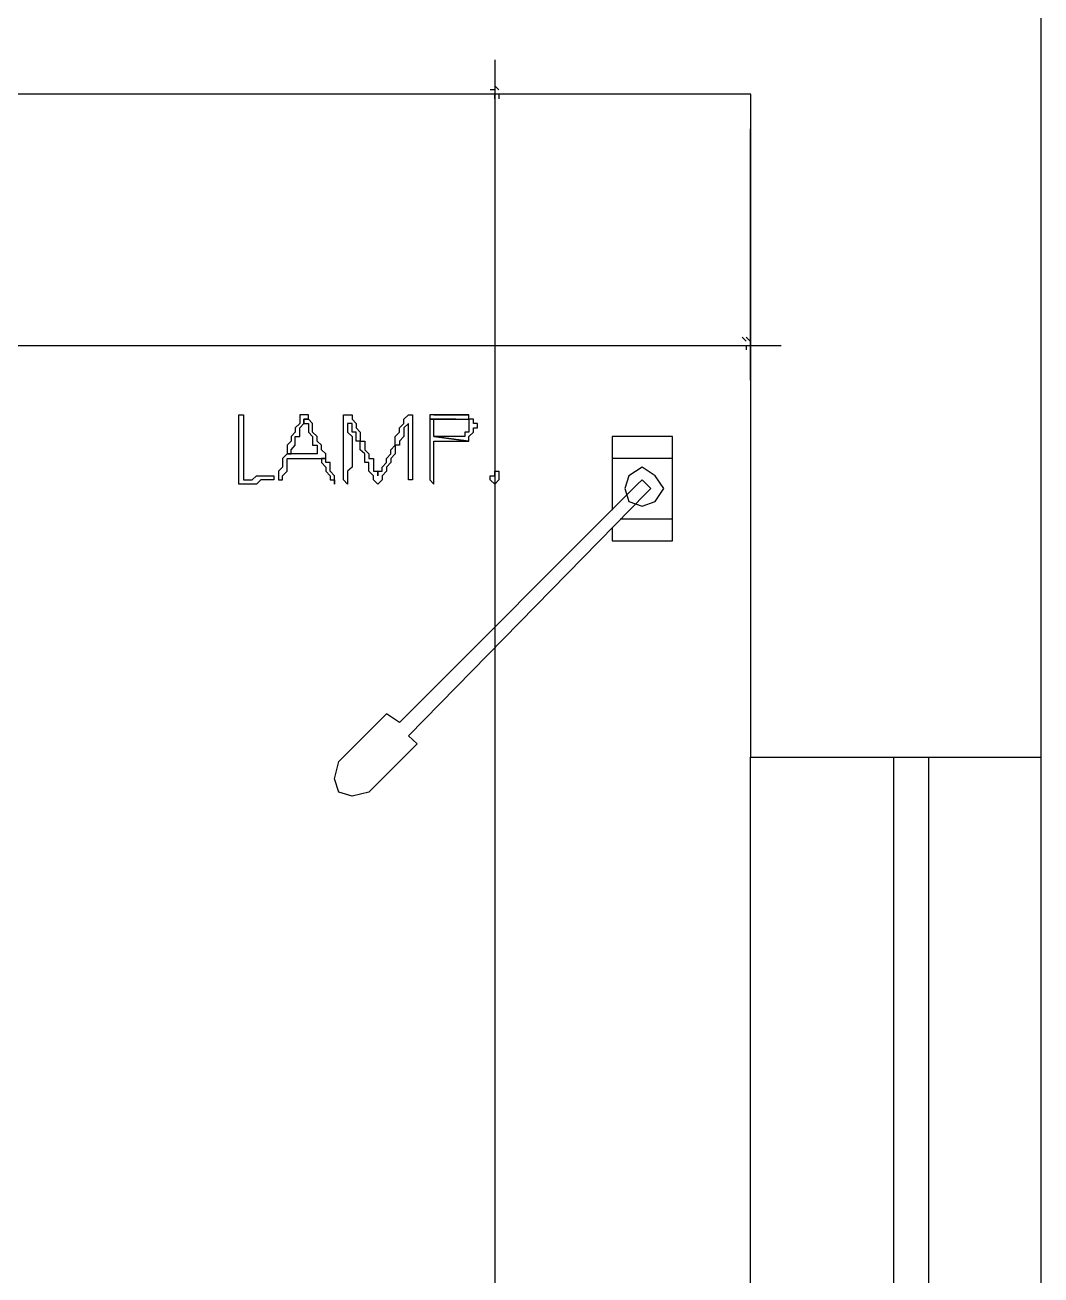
# Model space of a CAD drawing. Header units: millimetres. Extents: x -518.8 to -461.2, y 3.5 to 44.2.
# Drawn here: x -487.44 to -485.947, y 12.391 to 14.228 of the extents above; entities that cross this region are included whole.
import ezdxf

# ---------------------------------------------------------------- set-up
doc = ezdxf.new("R2010")
doc.units = ezdxf.units.MM
doc.header["$MEASUREMENT"] = 0
for name, color, linetype in [('10', 10, 'Continuous'), ('151', 151, 'Continuous'), ('16', 16, 'Continuous'), ('8', 8, 'Continuous'), ('MYSOLIDS', 7, 'Continuous')]:
    doc.layers.add(name, color=color, linetype=linetype)

msp = doc.modelspace()

# ---------------------------------------------------------------- linework, layer by layer
at = {"layer": '10'}
for points in [[(-486.7496, 14.3293), (-486.7496, 15.8578), (-486.7496, 15.8578), (-485.9474, 15.8578), (-485.9474, 13.1518)], [(-486.3737, 13.1518), (-486.3737, 14.1263), (-486.3737, 14.1263), (-491.397, 14.1263)], [(-486.3745, 13.1518), (-485.9474, 13.1518)]]:
    msp.add_lwpolyline(points, dxfattribs=at)
at = {"layer": '151'}
for points in [[(-486.4887, 13.6233), (-486.5775, 13.6233)], [(-486.5775, 13.6233), (-486.5775, 13.515)], [(-486.4887, 13.4699), (-486.4887, 13.6233)], [(-486.4887, 13.5909), (-486.5775, 13.5909)], [(-486.5015, 13.5466), (-486.5143, 13.5654), (-486.5331, 13.5782), (-486.5527, 13.5654), (-486.5587, 13.5466), (-486.5527, 13.5278), (-486.5331, 13.521), (-486.5143, 13.5278), (-486.5015, 13.5466)], [(-486.5271, 13.5406), (-486.5203, 13.5466), (-486.5271, 13.5533), (-486.5331, 13.5594), (-486.5399, 13.5533)], [(-486.5399, 13.5533), (-486.8895, 13.203), (-486.909, 13.2157), (-486.979, 13.1458)], [(-486.5271, 13.5406), (-486.8767, 13.1834)], [(-486.5654, 13.5022), (-486.4887, 13.5022)], [(-486.5775, 13.4894), (-486.5775, 13.4699)], [(-486.5775, 13.4699), (-486.4887, 13.4699)], [(-486.8767, 13.1834), (-486.8639, 13.1714), (-486.9346, 13.1007), (-486.9346, 13.1007), (-486.9594, 13.0947), (-486.979, 13.1007), (-486.985, 13.1203), (-486.979, 13.1458)]]:
    msp.add_lwpolyline(points, dxfattribs=at)
at = {"layer": '16'}
for points in [[(-486.7496, 14.1766), (-486.7496, 10.115)], [(-486.4248, 14.1263), (-486.8008, 14.1263)], [(-486.7496, 14.1323), (-486.7496, 14.1323), (-486.7496, 14.1323), (-486.7564, 14.1323)], [(-486.7496, 14.1195), (-486.7496, 14.1263), (-486.7496, 14.1263), (-486.7564, 14.1263)], [(-486.7436, 14.1323), (-486.7496, 14.1383)], [(-486.7436, 14.1263), (-486.7436, 14.1263), (-486.7436, 14.1263), (-486.7436, 14.1195)], [(-486.3745, 14.0751), (-486.3745, 13.706)], [(-486.3293, 13.7563), (-491.4481, 13.7563)], [(-486.3805, 13.7631), (-486.3865, 13.7691)], [(-486.3745, 13.7631), (-486.3805, 13.7691)], [(-486.3805, 13.7563), (-486.3805, 13.7563), (-486.3805, 13.7563), (-486.3805, 13.7503)], [(-486.3745, 13.7563), (-486.3745, 13.7563), (-486.3745, 13.7563), (-486.3745, 13.7503)]]:
    msp.add_lwpolyline(points, dxfattribs=at)
at = {"layer": '8'}
for points in [[(-486.3745, 13.1518), (-486.3745, 11.1466)], [(-486.1639, 13.1518), (-486.1639, 11.1466)], [(-486.1128, 13.1518), (-486.1128, 11.1466)], [(-485.9474, 13.1518), (-485.9474, 11.1466)]]:
    msp.add_lwpolyline(points, dxfattribs=at)
at = {"layer": 'MYSOLIDS'}
for points in [[(-487.1188, 13.5594), (-487.1128, 13.5594), (-487.1128, 13.5594), (-487.106, 13.5594), (-487.1, 13.5654), (-487.0933, 13.5654), (-487.0933, 13.5654), (-487.0872, 13.5654), (-487.0805, 13.5654), (-487.0805, 13.5654), (-487.0805, 13.5654), (-487.0745, 13.5654), (-487.0745, 13.5654), (-487.0745, 13.5594), (-487.0745, 13.5594), (-487.0745, 13.5594), (-487.0805, 13.5594), (-487.0805, 13.5594), (-487.0872, 13.5594), (-487.0872, 13.5594), (-487.0933, 13.5594), (-487.0933, 13.5594), (-487.1, 13.5533), (-487.106, 13.5533), (-487.1128, 13.5533), (-487.1128, 13.5533), (-487.1188, 13.5533), (-487.1188, 13.5533), (-487.1188, 13.5533), (-487.1256, 13.5533), (-487.1256, 13.5533), (-487.1256, 13.5594), (-487.1256, 13.5594), (-487.1256, 13.5654), (-487.1256, 13.5654), (-487.1256, 13.5721), (-487.1256, 13.5721), (-487.1256, 13.5782), (-487.1256, 13.5849), (-487.1256, 13.5909), (-487.1256, 13.5909), (-487.1256, 13.5977), (-487.1256, 13.6037), (-487.1256, 13.6037), (-487.1256, 13.6105), (-487.1256, 13.6105), (-487.1256, 13.6165), (-487.1256, 13.6233), (-487.1256, 13.6293), (-487.1256, 13.6293), (-487.1256, 13.636), (-487.1256, 13.6421), (-487.1256, 13.6488), (-487.1256, 13.6488), (-487.1256, 13.6488), (-487.1256, 13.6548), (-487.1256, 13.6548), (-487.1256, 13.6548), (-487.1256, 13.6548), (-487.1188, 13.6548), (-487.1188, 13.6548), (-487.1188, 13.6548), (-487.1188, 13.6548), (-487.1188, 13.6488), (-487.1188, 13.6488), (-487.1188, 13.6421), (-487.1188, 13.636), (-487.1188, 13.6293), (-487.1188, 13.6293), (-487.1188, 13.6233), (-487.1188, 13.6165), (-487.1188, 13.6165), (-487.1188, 13.6105), (-487.1188, 13.6037), (-487.1188, 13.6037), (-487.1188, 13.5977), (-487.1188, 13.5909), (-487.1188, 13.5849), (-487.1188, 13.5849), (-487.1188, 13.5849), (-487.1188, 13.5782), (-487.1188, 13.5721), (-487.1188, 13.5721), (-487.1188, 13.5654), (-487.1188, 13.5594), (-487.1188, 13.5594), (-487.1188, 13.5594), (-487.1188, 13.5594)], [(-487.0233, 13.6488), (-487.0301, 13.6488), (-487.0301, 13.6421), (-487.0233, 13.6421), (-487.0233, 13.636), (-487.0233, 13.6293), (-487.0233, 13.6293), (-487.0173, 13.6233), (-487.0173, 13.6233), (-487.0173, 13.6165), (-487.0173, 13.6105), (-487.0105, 13.6105), (-487.0105, 13.6037), (-487.0105, 13.5977), (-487.0489, 13.5977), (-487.0549, 13.5977), (-487.0617, 13.5909), (-487.0617, 13.5849), (-487.0617, 13.5849), (-487.0617, 13.5782), (-487.0617, 13.5782), (-487.0677, 13.5721), (-487.0677, 13.5654), (-487.0677, 13.5594), (-487.0677, 13.5594), (-487.0677, 13.5594), (-487.0677, 13.5594), (-487.0617, 13.5594), (-487.0617, 13.5594), (-487.0617, 13.5654), (-487.0549, 13.5721), (-487.0549, 13.5721), (-487.0549, 13.5782), (-487.0549, 13.5782), (-487.0549, 13.5849), (-487.0549, 13.5909), (-487.0045, 13.5909), (-486.9978, 13.5909), (-486.9978, 13.5977), (-487.0045, 13.6037), (-487.0045, 13.6037), (-487.0045, 13.6105), (-487.0105, 13.6165), (-487.0105, 13.6165), (-487.0105, 13.6233), (-487.0105, 13.6233), (-487.0173, 13.6293), (-487.0173, 13.6293), (-487.0173, 13.636), (-487.0173, 13.636), (-487.0173, 13.6421), (-487.0233, 13.6488), (-487.0233, 13.6488), (-487.0233, 13.6488)], [(-487.0301, 13.6548), (-487.0301, 13.6548), (-487.0301, 13.6548), (-487.0301, 13.6548), (-487.0361, 13.6548), (-487.0361, 13.6488), (-487.0361, 13.6421), (-487.0429, 13.636), (-487.0429, 13.6293), (-487.0489, 13.6233), (-487.0489, 13.6165), (-487.0489, 13.6165), (-487.0489, 13.6165), (-487.0549, 13.6105), (-487.0549, 13.6037), (-487.0549, 13.5977), (-487.0549, 13.5977), (-487.0489, 13.5977), (-487.0489, 13.5977), (-487.0489, 13.6037), (-487.0429, 13.6105), (-487.0429, 13.6105), (-487.0429, 13.6165), (-487.0429, 13.6165), (-487.0429, 13.6233), (-487.0361, 13.6233), (-487.0361, 13.6293), (-487.0361, 13.636), (-487.0361, 13.636), (-487.0301, 13.6421), (-487.0301, 13.6488), (-487.0233, 13.6488), (-487.0233, 13.6548), (-487.0301, 13.6548), (-487.0301, 13.6548), (-487.0301, 13.6548)], [(-486.9662, 13.6421), (-486.9662, 13.636), (-486.9662, 13.6293), (-486.9662, 13.6293), (-486.9594, 13.6233), (-486.9594, 13.6165), (-486.9594, 13.6165), (-486.9594, 13.6105), (-486.9594, 13.6037), (-486.9594, 13.6037), (-486.9594, 13.5977), (-486.9594, 13.5977), (-486.9594, 13.5909), (-486.9594, 13.5849), (-486.9594, 13.5782), (-486.9594, 13.5782), (-486.9662, 13.5721), (-486.9662, 13.5654), (-486.9662, 13.5654), (-486.9662, 13.5594), (-486.9662, 13.5594), (-486.9662, 13.5594), (-486.9662, 13.5533), (-486.9662, 13.5533), (-486.9722, 13.5594), (-486.9722, 13.5594), (-486.9722, 13.5594), (-486.9722, 13.5594), (-486.9722, 13.5654), (-486.9722, 13.5654), (-486.9722, 13.5654), (-486.9722, 13.5721), (-486.9722, 13.5782), (-486.9722, 13.5782), (-486.9722, 13.5849), (-486.9722, 13.5909), (-486.9722, 13.5977), (-486.9722, 13.6037), (-486.9722, 13.6037), (-486.9722, 13.6105), (-486.9722, 13.6165), (-486.9722, 13.6233), (-486.9722, 13.6233), (-486.9722, 13.6293), (-486.9722, 13.636), (-486.9722, 13.636), (-486.9722, 13.6421), (-486.9722, 13.6488), (-486.9722, 13.6488), (-486.9722, 13.6488), (-486.9722, 13.6488), (-486.9722, 13.6548), (-486.9722, 13.6548), (-486.9662, 13.6548), (-486.9662, 13.6548), (-486.9662, 13.6548), (-486.9594, 13.6548), (-486.9594, 13.6488), (-486.9534, 13.6421), (-486.9534, 13.6421), (-486.9534, 13.636), (-486.9534, 13.636), (-486.9474, 13.6293), (-486.9474, 13.6293), (-486.9474, 13.6233), (-486.9474, 13.6165), (-486.9406, 13.6165), (-486.9406, 13.6105), (-486.9406, 13.6037), (-486.9346, 13.5977), (-486.9346, 13.5977), (-486.9346, 13.5909), (-486.9278, 13.5909), (-486.9278, 13.5849), (-486.9278, 13.5782), (-486.9278, 13.5721), (-486.9218, 13.5721), (-486.9218, 13.5654), (-486.9218, 13.5654), (-486.9218, 13.5654), (-486.9218, 13.5721), (-486.9151, 13.5721), (-486.9151, 13.5782), (-486.9151, 13.5782), (-486.909, 13.5849), (-486.909, 13.5909), (-486.909, 13.5909), (-486.9023, 13.5977), (-486.9023, 13.6037), (-486.9023, 13.6037), (-486.8963, 13.6105), (-486.8963, 13.6165), (-486.8963, 13.6233), (-486.8895, 13.6293), (-486.8895, 13.6293), (-486.8895, 13.636), (-486.8835, 13.6421), (-486.8835, 13.6421), (-486.8835, 13.6488), (-486.8835, 13.6488), (-486.8767, 13.6548), (-486.8767, 13.6548), (-486.8767, 13.6548), (-486.8767, 13.6548), (-486.8707, 13.6548), (-486.8707, 13.6548), (-486.8707, 13.6548), (-486.8707, 13.6548), (-486.8707, 13.5594), (-486.8707, 13.5594), (-486.8707, 13.5594), (-486.8707, 13.5594), (-486.8707, 13.5594), (-486.8767, 13.5594), (-486.8767, 13.5594), (-486.8767, 13.5594), (-486.8767, 13.5594), (-486.8767, 13.6421), (-486.8835, 13.636), (-486.8835, 13.6293), (-486.8835, 13.6233), (-486.8895, 13.6165), (-486.8895, 13.6105), (-486.8963, 13.6105), (-486.8963, 13.6037), (-486.8963, 13.5977), (-486.9023, 13.5909), (-486.9023, 13.5909), (-486.9023, 13.5849), (-486.9023, 13.5849), (-486.909, 13.5782), (-486.909, 13.5782), (-486.909, 13.5721), (-486.909, 13.5721), (-486.909, 13.5721), (-486.9151, 13.5654), (-486.9151, 13.5594), (-486.9218, 13.5533), (-486.9218, 13.5533), (-486.9218, 13.5533), (-486.9278, 13.5594), (-486.9278, 13.5594), (-486.9278, 13.5594), (-486.9278, 13.5654), (-486.9278, 13.5654), (-486.9278, 13.5654), (-486.9346, 13.5721), (-486.9346, 13.5782), (-486.9346, 13.5849), (-486.9406, 13.5849), (-486.9406, 13.5909), (-486.9406, 13.5977), (-486.9474, 13.6037), (-486.9474, 13.6037), (-486.9474, 13.6105), (-486.9474, 13.6165), (-486.9534, 13.6165), (-486.9534, 13.6233), (-486.9534, 13.6293), (-486.9594, 13.6293), (-486.9594, 13.636), (-486.9594, 13.636), (-486.9594, 13.6421), (-486.9662, 13.6421), (-486.9662, 13.6421), (-486.9662, 13.6421), (-486.9662, 13.6421)], [(-486.8391, 13.6548), (-486.8451, 13.6548), (-486.8451, 13.6548), (-486.8451, 13.6488), (-486.8451, 13.6488), (-486.8068, 13.6488), (-486.8008, 13.6488), (-486.8008, 13.6488), (-486.794, 13.6488), (-486.788, 13.6488), (-486.788, 13.6488), (-486.788, 13.6421), (-486.788, 13.636), (-486.788, 13.636), (-486.788, 13.636), (-486.788, 13.6293), (-486.794, 13.6293), (-486.794, 13.6233), (-486.8008, 13.6233), (-486.8008, 13.6233), (-486.8068, 13.6233), (-486.8068, 13.6233), (-486.8136, 13.6233), (-486.8196, 13.6233), (-486.8263, 13.6233), (-486.8324, 13.6233), (-486.8391, 13.6233), (-486.788, 13.6165), (-486.788, 13.6233), (-486.788, 13.6233), (-486.7812, 13.6293), (-486.7812, 13.6293), (-486.7812, 13.636), (-486.7752, 13.636), (-486.7752, 13.6421), (-486.7812, 13.6421), (-486.7812, 13.6488), (-486.788, 13.6488), (-486.788, 13.6548), (-486.8391, 13.6548), (-486.8391, 13.6548), (-486.8391, 13.6548), (-486.8391, 13.6548)], [(-486.8451, 13.6488), (-486.8451, 13.6488), (-486.8451, 13.6488), (-486.8451, 13.6421), (-486.8451, 13.636), (-486.8451, 13.6293), (-486.8451, 13.6293), (-486.8451, 13.6233), (-486.8451, 13.6165), (-486.8451, 13.6165), (-486.8451, 13.6105), (-486.8451, 13.6037), (-486.8451, 13.5977), (-486.8451, 13.5977), (-486.8451, 13.5909), (-486.8451, 13.5849), (-486.8451, 13.5849), (-486.8451, 13.5782), (-486.8451, 13.5721), (-486.8451, 13.5654), (-486.8451, 13.5654), (-486.8451, 13.5594), (-486.8451, 13.5594), (-486.8391, 13.5533), (-486.8391, 13.5594), (-486.8391, 13.5594), (-486.8391, 13.5594), (-486.8391, 13.5654), (-486.8391, 13.5721), (-486.8391, 13.5782), (-486.8391, 13.5782), (-486.8391, 13.5849), (-486.8391, 13.5909), (-486.8391, 13.5909), (-486.8391, 13.5977), (-486.8391, 13.6037), (-486.8391, 13.6105), (-486.8391, 13.6105), (-486.8391, 13.6165), (-486.8324, 13.6165), (-486.8324, 13.6165), (-486.8263, 13.6165), (-486.8196, 13.6165), (-486.8136, 13.6165), (-486.8068, 13.6165), (-486.8068, 13.6165), (-486.8008, 13.6165), (-486.8008, 13.6165), (-486.794, 13.6165), (-486.788, 13.6165), (-486.8391, 13.6233), (-486.8391, 13.6233), (-486.8391, 13.6293), (-486.8391, 13.6293), (-486.8391, 13.636), (-486.8391, 13.6421), (-486.8391, 13.6421), (-486.8391, 13.6488), (-486.8324, 13.6488), (-486.8263, 13.6488), (-486.8263, 13.6488), (-486.8196, 13.6488), (-486.8196, 13.6488), (-486.8136, 13.6488), (-486.8068, 13.6488), (-486.8068, 13.6488), (-486.8451, 13.6488), (-486.8451, 13.6488)], [(-486.8068, 13.6548), (-486.8068, 13.6548), (-486.8136, 13.6548), (-486.8196, 13.6548), (-486.8196, 13.6548), (-486.8263, 13.6548), (-486.8324, 13.6548), (-486.8391, 13.6548), (-486.788, 13.6548), (-486.788, 13.6548), (-486.794, 13.6548), (-486.8008, 13.6548), (-486.8068, 13.6548), (-486.8068, 13.6548)], [(-486.9978, 13.5909), (-487.0045, 13.5909), (-487.0045, 13.5909), (-487.0045, 13.5849), (-487.0045, 13.5849), (-486.9978, 13.5782), (-486.9978, 13.5721), (-486.9918, 13.5654), (-486.9918, 13.5594), (-486.9918, 13.5594), (-486.985, 13.5594), (-486.985, 13.5533), (-486.985, 13.5594), (-486.985, 13.5594), (-486.985, 13.5654), (-486.985, 13.5654), (-486.9918, 13.5721), (-486.9918, 13.5782), (-486.9918, 13.5849), (-486.9978, 13.5849), (-486.9978, 13.5909), (-486.9978, 13.5909)], [(-486.7496, 13.5533), (-486.7564, 13.5594), (-486.7564, 13.5594), (-486.7564, 13.5594), (-486.7564, 13.5594), (-486.7564, 13.5654), (-486.7496, 13.5654), (-486.7496, 13.5721), (-486.7436, 13.5721), (-486.7436, 13.5721), (-486.7436, 13.5721), (-486.7436, 13.5654), (-486.7436, 13.5654), (-486.7436, 13.5594), (-486.7436, 13.5594), (-486.7496, 13.5533), (-486.7496, 13.5533), (-486.7496, 13.5533), (-486.7496, 13.5533), (-486.7496, 13.5533)]]:
    msp.add_lwpolyline(points, dxfattribs=at)

doc.saveas('drawing.dxf')
